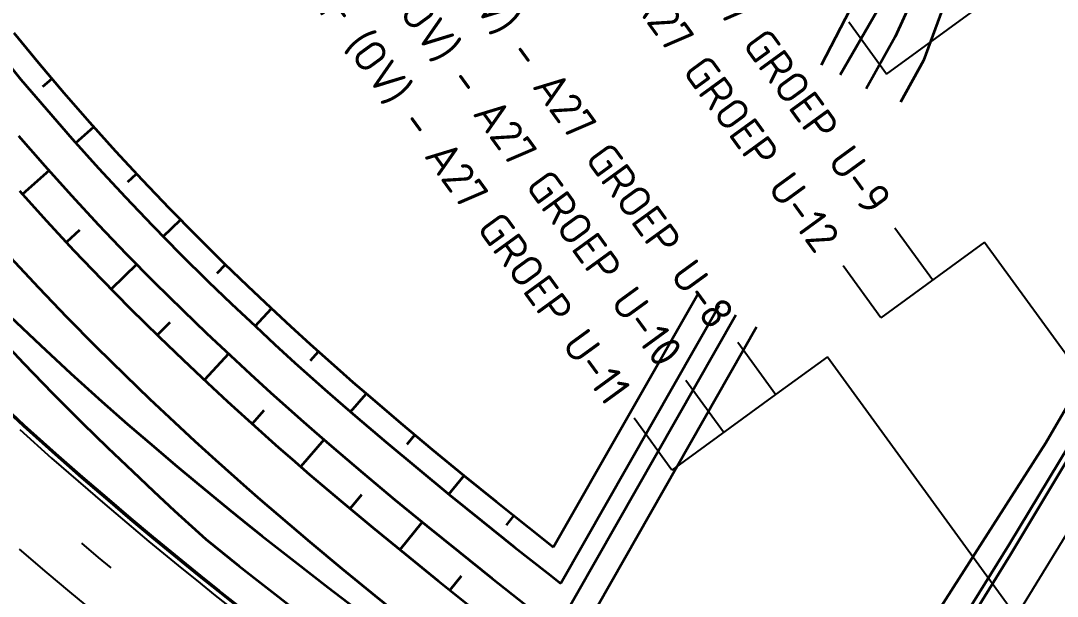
# Model space of a CAD drawing. Header units: metres. Extents: x 134219 to 139080, y 438661 to 444352.
# Drawn here: x 135326 to 135406.8, y 443076.4 to 443121.2 of the extents above; entities that cross this region are included whole.
import ezdxf
from ezdxf.enums import TextEntityAlignment as Align

# ---------------------------------------------------------------- set-up
doc = ezdxf.new("R2010")
doc.units = ezdxf.units.M
doc.linetypes.add('13strp', pattern=[4, 1, -3])
doc.linetypes.add('39strp', pattern=[12, 3, -9])
for name, color, linetype, lineweight in [('N-WE-KL-ET_LS_OV_KABEL-G', 10, 'KL-LS-OV-N', 35), ('N-WE-KL-ET_LS_OV_KABEL-T25', 7, 'Continuous', 25), ('Utd-geleiderail-nw', 8, 'glm a2ee v014$0$f2m40080', 35), ('Utd-ondergr-bs', 8, 'Continuous', 35), ('Utd-ondergr-nw', 8, '13strp', 35)]:
    doc.layers.add(name, color=color, linetype=linetype, lineweight=lineweight)
doc.layers.add('Utd-weg-bs', color=8, linetype='Continuous')
doc.layers.add('Utd-weg-nw', color=8, linetype='Continuous')
doc.styles.add('NLCS_25', font='NLCS-ISO.ttf', dxfattribs={"height": 2.5})
doc.linetypes.add('glm a2ee v014$0$f2m40080', pattern='A,2,-1,[160,RTW.shx,S=0.5,R=0,X=0,Y=0],-1', length=4)
doc.linetypes.add('KL-LS-OV-N', pattern='A,4,-1,[103,NLCS.SHX,S=0.75,R=0,X=0,Y=0],-1,4,-1.5,["0V",Standard,S=1,R=0,X=0,Y=-0.5],-3', length=14.5)

msp = doc.modelspace()

# ---------------------------------------------------------------- linework, layer by layer
at = {"layer": 'N-WE-KL-ET_LS_OV_KABEL-G', "extrusion": (0.847876, -0.530194, 0), "elevation": -120099.002, "flags": 128}
msp.add_lwpolyline([(447503.013, 0), (447434.751, -0.066)], dxfattribs=at)
at = {"layer": 'N-WE-KL-ET_LS_OV_KABEL-T25'}
for p, q in [((135393.469, 443117.077), (135390.526, 443121.119)), ((135397.07, 443101.041), (135394.126, 443105.082)), ((135401.111, 443103.984), (135393.028, 443098.097)), ((135401.111, 443103.984), (135419.352, 443078.938)), ((135393.028, 443098.097), (135390.084, 443102.139)), ((135384.818, 443092.118), (135381.875, 443096.16)), ((135388.86, 443095.062), (135384.818, 443092.118)), ((135388.86, 443095.062), (135410.691, 443065.087)), ((135380.776, 443089.174), (135377.833, 443093.216)), ((135384.818, 443092.118), (135376.735, 443086.231)), ((135376.735, 443086.231), (135373.791, 443090.272))]:
    msp.add_line(p, q, dxfattribs=at)
msp.add_lwpolyline([(135393.469, 443117.077), (135417.102, 443134.289), (135426.209, 443121.785)], dxfattribs=at)
at = {"layer": 'Utd-geleiderail-nw', "linetype": 'Continuous', "flags": 128}
for points in [[(135323.265, 443097.657), (135323.923, 443096.943), (135326.184, 443094.556), (135328.477, 443092.201), (135330.803, 443089.877), (135332.742, 443087.99), (135334.712, 443086.114), (135336.335, 443084.578), (135337.962, 443083.063), (135340.393, 443080.846)], [(135340.393, 443080.846), (135340.399, 443080.841), (135342.975, 443078.775), (135344.406, 443077.645), (135345.567, 443076.737), (135348.188, 443074.712), (135350.824, 443072.707), (135353.475, 443070.715), (135356.139, 443068.733), (135358.814, 443066.759), (135361.496, 443064.789), (135363.981, 443062.967), (135365.521, 443061.858), (135369.574, 443058.938), (135377.687, 443053.083), (135385.791, 443047.212), (135393.88, 443041.314), (135401.948, 443035.381), (135409.986, 443029.406)]]:
    msp.add_lwpolyline(points, dxfattribs=at)
at = {"layer": 'Utd-ondergr-bs', "flags": 128}
for points in [[(135417.35, 443107.561), (135415.604, 443104.373), (135416.994, 443103.522), (135403.037, 443080.44), (135390.056, 443059.545), (135388.917, 443060.273), (135386.124, 443055.498), (135386.659, 443055.079), (135374.25, 443035.149), (135373.606, 443035.544), (135370.813, 443031.069), (135371.96, 443030.237), (135361.405, 443013.313), (135361.841, 443013.014), (135345.825, 442987.227), (135327.242, 442958.052), (135308.915, 442929.11), (135290.169, 442900.002)], [(135385.233, 443055.859), (135387.084, 443059.115), (135395.429, 443071.988), (135405.903, 443088.342), (135413.808, 443101.934), (135416.61, 443107.408), (135417.35, 443107.561)], [(135390.056, 443059.545), (135390.503, 443059.22), (135403.105, 443079.605), (135417.296, 443103.234), (135416.994, 443103.522)]]:
    msp.add_lwpolyline(points, dxfattribs=at)
at = {"layer": 'Utd-ondergr-nw', "linetype": 'Continuous', "flags": 128}
for points in [[(135393.858, 443132.227, -0.254986), (135394.332, 443125.66), (135392.745, 443122.008), (135389.853, 443117.014)], [(135392.026, 443131.573, -0.278603), (135392.626, 443126.437), (135391.002, 443122.869), (135388.366, 443117.786)], [(135396.837, 443130.877, -0.153176), (135395.912, 443123.865), (135394.151, 443119.985), (135391.878, 443115.932)], [(135398.802, 443130.763, -0.198192), (135399.268, 443126.065), (135396.356, 443118.139), (135394.563, 443114.891)]]:
    msp.add_lwpolyline(points, format="xyb", dxfattribs=at)
for points in [[(135325.44, 443120.287), (135327.368, 443117.944), (135329.332, 443115.628), (135331.331, 443113.339), (135333.365, 443111.078), (135335.433, 443108.846), (135337.534, 443106.643), (135339.669, 443104.469), (135341.837, 443102.326), (135343.647, 443100.584), (135345.479, 443098.863), (135346.995, 443097.45), (135348.533, 443096.045), (135350.848, 443093.978), (135351.868, 443093.084), (135353.208, 443091.923), (135355.61, 443089.877), (135358.052, 443087.839), (135360.53, 443085.805), (135363.042, 443083.774), (135365.585, 443081.742), (135367.519, 443080.209)], [(135324.048, 443119.031), (135325.994, 443116.668), (135327.976, 443114.333), (135329.993, 443112.026), (135332.045, 443109.747), (135334.131, 443107.496), (135336.252, 443105.275), (135338.406, 443103.084), (135340.593, 443100.923), (135342.419, 443099.167), (135344.267, 443097.432), (135345.796, 443096.008), (135347.347, 443094.593), (135349.679, 443092.512), (135350.706, 443091.613), (135352.054, 443090.445), (135354.47, 443088.389), (135356.923, 443086.342), (135359.412, 443084.3), (135361.932, 443082.263), (135364.481, 443080.226), (135367.056, 443078.188), (135368.07, 443077.389)], [(135327.699, 443116.107), (135328.412, 443116.713)], [(135330.263, 443111.726), (135331.662, 443112.972)], [(135325.805, 443112.262), (135327.851, 443109.925), (135329.933, 443107.616), (135332.049, 443105.337), (135334.2, 443103.087), (135336.384, 443100.867), (135338.603, 443098.679), (135340.455, 443096.9), (135342.329, 443095.142), (135343.878, 443093.701), (135345.449, 443092.269), (135347.808, 443090.167), (135348.846, 443089.259), (135350.208, 443088.081), (135352.645, 443086.008), (135355.118, 443083.946), (135357.622, 443081.893), (135360.155, 443079.845), (135362.715, 443077.801), (135365.297, 443075.757), (135367.761, 443073.82)], [(135328.184, 443109.556), (135326.115, 443107.71)], [(135334.318, 443108.672), (135335.002, 443109.311)], [(135325.871, 443107.981), (135327.979, 443105.645), (135330.123, 443103.339), (135332.302, 443101.063), (135334.515, 443098.817), (135336.762, 443096.603), (135338.637, 443094.803), (135340.536, 443093.025), (135342.105, 443091.567), (135343.694, 443090.12), (135346.078, 443087.998), (135347.126, 443087.081), (135348.5, 443085.894), (135350.958, 443083.805), (135353.447, 443081.73), (135355.967, 443079.666), (135358.512, 443077.609), (135361.081, 443075.558), (135363.67, 443073.51), (135366.277, 443071.46), (135367.863, 443070.216)], [(135337.091, 443104.422), (135338.429, 443105.732)], [(135330.546, 443104.92), (135329.534, 443103.973)], [(135325.163, 443102.805), (135327.347, 443100.459), (135329.566, 443098.145), (135331.819, 443095.862), (135334.108, 443093.61), (135336.018, 443091.78), (135337.951, 443089.972), (135339.548, 443088.491), (135341.163, 443087.023), (135343.583, 443084.871), (135344.646, 443083.943), (135346.038, 443082.741), (135348.525, 443080.63), (135351.04, 443078.536), (135353.58, 443076.455), (135356.143, 443074.386), (135358.726, 443072.325), (135361.325, 443070.269), (135363.937, 443068.216), (135366.373, 443066.308), (135371.848, 443062.093), (135379.789, 443055.992), (135383.588, 443053.073)], [(135335.017, 443102.257), (135333.038, 443100.316)], [(135341.282, 443101.56), (135341.936, 443102.231)], [(135378.785, 443099.958), (135367.519, 443080.209)], [(135344.254, 443097.445), (135345.532, 443098.813)], [(135380.413, 443099.029), (135368.07, 443077.389)], [(135325.151, 443098.182), (135327.503, 443095.946), (135329.886, 443093.742), (135332.3, 443091.572), (135334.31, 443089.809), (135336.34, 443088.07), (135338.012, 443086.644), (135339.699, 443085.231), (135342.22, 443083.162), (135343.325, 443082.271), (135344.77, 443081.116), (135347.345, 443079.091), (135349.945, 443077.083), (135352.564, 443075.089), (135355.203, 443073.106), (135357.857, 443071.132), (135360.524, 443069.163), (135363.202, 443067.196), (135365.696, 443065.368), (135371.299, 443061.331), (135379.415, 443055.474), (135383.33, 443052.637)], [(135381.716, 443098.286), (135367.761, 443073.82)], [(135337.59, 443097.732), (135336.624, 443096.739)], [(135383.345, 443097.357), (135367.863, 443070.216)], [(135348.564, 443094.762), (135349.19, 443095.458)], [(135342.181, 443095.281), (135340.289, 443093.255)], [(135323.741, 443091.934), (135326.18, 443089.678), (135328.651, 443087.457), (135330.708, 443085.653), (135332.786, 443083.873), (135334.496, 443082.414), (135336.22, 443080.971), (135338.79, 443078.863), (135339.915, 443077.955), (135341.385, 443076.781), (135344, 443074.725), (135346.634, 443072.691), (135349.283, 443070.675), (135351.946, 443068.674), (135354.618, 443066.686), (135357.299, 443064.708), (135359.985, 443062.735), (135362.481, 443060.905), (135368.083, 443056.869), (135376.193, 443051.017), (135380.521, 443047.881)], [(135323.789, 443091.985), (135326.228, 443089.73), (135328.697, 443087.509), (135330.754, 443085.706), (135332.832, 443083.926), (135334.541, 443082.468), (135336.264, 443081.025), (135338.834, 443078.917), (135339.958, 443078.01), (135341.428, 443076.837), (135344.043, 443074.781), (135346.676, 443072.746), (135349.325, 443070.731), (135351.987, 443068.731), (135354.66, 443066.743), (135357.34, 443064.764), (135360.026, 443062.791), (135362.522, 443060.962), (135368.124, 443056.926), (135376.234, 443051.073), (135380.557, 443047.941)], [(135351.69, 443090.76), (135352.914, 443092.178)], [(135344.937, 443090.869), (135344.011, 443089.838)], [(135356.104, 443088.245), (135356.705, 443088.964)], [(135349.615, 443088.594), (135347.802, 443086.497)], [(135359.359, 443084.343), (135360.542, 443085.795)], [(135352.536, 443084.294), (135351.646, 443083.231)], [(135363.838, 443081.939), (135364.422, 443082.671)], [(135357.28, 443082.173), (135355.529, 443080.025)], [(135360.306, 443077.951), (135359.441, 443076.868)]]:
    msp.add_lwpolyline(points, dxfattribs=at)
at = {"layer": 'Utd-weg-bs', "flags": 128}
msp.add_lwpolyline([(135422.472, 443105.828), (135407.441, 443081.157), (135391.73, 443055.497), (135376.417, 443030.752), (135359.632, 443003.733), (135343.239, 442977.478), (135327.35, 442952.556), (135310.617, 442926.439), (135296.435, 442904.355), (135280.974, 442880.409), (135264.292, 442854.826), (135247.425, 442829.093), (135231.783, 442805.339), (135218.779, 442785.724), (135203.467, 442762.86), (135189.516, 442742.179), (135177.123, 442723.852), (135163.086, 442703.243)], dxfattribs=at)
at = {"layer": 'Utd-weg-nw', "linetype": '39strp', "flags": 128}
msp.add_lwpolyline([(135245.913, 443294.732), (135245.81, 443293.838), (135245.452, 443290.48), (135245.141, 443287.118), (135244.877, 443283.752), (135244.66, 443280.383), (135244.489, 443277.011), (135244.366, 443273.637), (135244.289, 443270.261), (135244.259, 443266.885), (135244.276, 443263.509), (135244.34, 443260.133), (135244.361, 443259.37), (135244.451, 443256.758), (135244.608, 443253.386), (135244.813, 443250.015), (135245.064, 443246.648), (135245.362, 443243.285), (135245.707, 443239.926), (135246.098, 443236.573), (135246.536, 443233.225), (135247.02, 443229.884), (135247.551, 443226.549), (135248.128, 443223.222), (135248.751, 443219.904), (135249.42, 443216.595), (135250.135, 443213.295), (135250.895, 443210.005), (135251.702, 443206.727), (135252.554, 443203.46), (135253.451, 443200.205), (135254.393, 443196.962), (135255.38, 443193.733), (135256.412, 443190.519), (135257.488, 443187.318), (135258.609, 443184.134), (135259.774, 443180.965), (135260.983, 443177.812), (135262.235, 443174.677), (135263.531, 443171.559), (135264.87, 443168.459), (135266.252, 443165.379), (135267.677, 443162.318), (135269.144, 443159.277), (135270.653, 443156.256), (135272.204, 443153.257), (135273.797, 443150.28), (135275.43, 443147.325), (135277.105, 443144.393), (135278.82, 443141.485), (135280.575, 443138.601), (135282.37, 443135.741), (135284.205, 443132.907), (135286.079, 443130.098), (135287.991, 443127.316), (135289.943, 443124.56), (135291.932, 443121.832), (135293.959, 443119.132), (135296.023, 443116.46), (135298.124, 443113.817), (135300.262, 443111.204), (135302.436, 443108.62), (135304.645, 443106.067), (135306.89, 443103.545), (135309.169, 443101.054), (135311.483, 443098.596), (135313.831, 443096.169), (135316.212, 443093.776), (135318.627, 443091.415), (135321.074, 443089.089), (135323.552, 443086.796), (135326.063, 443084.539), (135328.154, 443082.705), (135330.266, 443080.896), (135332.009, 443079.422), (135333.764, 443077.965), (135336.378, 443075.838), (135337.52, 443074.924), (135339.012, 443073.743), (135341.663, 443071.675), (135344.329, 443069.633), (135347.007, 443067.612), (135349.694, 443065.61), (135352.388, 443063.624), (135355.085, 443061.649), (135357.784, 443059.683), (135360.289, 443057.863), (135365.891, 443053.827), (135373.996, 443047.977), (135378.606, 443044.638)], dxfattribs=at)
at = {"layer": 'Utd-weg-nw', "linetype": 'Continuous', "flags": 128}
for points in [[(135325.911, 443089.382), (135328.385, 443087.157), (135330.446, 443085.35), (135332.528, 443083.567), (135334.241, 443082.107), (135335.967, 443080.661), (135338.541, 443078.55), (135339.667, 443077.641), (135341.139, 443076.466), (135343.757, 443074.408), (135346.393, 443072.371), (135349.045, 443070.354), (135351.709, 443068.352), (135354.383, 443066.363), (135357.064, 443064.384), (135359.751, 443062.41), (135362.247, 443060.581), (135367.849, 443056.544), (135375.959, 443050.693), (135380.317, 443047.535)], [(135325.862, 443080.06), (135328.004, 443078.225), (135329.778, 443076.738), (135331.561, 443075.268), (135334.215, 443073.127), (135335.373, 443072.207), (135336.885, 443071.019), (135339.57, 443068.943), (135342.266, 443066.895), (135344.97, 443064.871), (135347.679, 443062.869), (135350.392, 443060.884), (135353.106, 443058.915), (135355.817, 443056.956), (135358.331, 443055.144), (135363.932, 443051.109), (135372.034, 443045.262), (135376.895, 443041.741)]]:
    msp.add_lwpolyline(points, dxfattribs=at)

# ---------------------------------------------------------------- texts
at = {"layer": 'N-WE-KL-ET_LS_OV_KABEL-T25', "style": 'NLCS_25'}
for s, p in [('RWS OP U-2 VG-YMvKas 4x16mm² (OV) - A27 GROEP U-9', (135392.996, 443106.634)), ('RWS OP U-5 VG-YMvKas 4x10mm² (OV) - A27 GROEP U-12', (135388.954, 443103.691)), ('RWS OP U-1 VG-YMvKas 4x10mm² (OV) - A27 GROEP U-8', (135380.744, 443097.711)), ('RWS OP U-3 VG-YMvKas 4x10mm² (OV) - A27 GROEP U-10', (135376.703, 443094.768)), ('RWS OP U-4 VG-YMvKas 4x16mm² (OV) - A27 GROEP U-11', (135372.661, 443091.824))]:
    msp.add_text(s, height=2.5, rotation=306.066, dxfattribs=at).set_placement(p, align=Align.MIDDLE_RIGHT)

doc.saveas('drawing.dxf')
